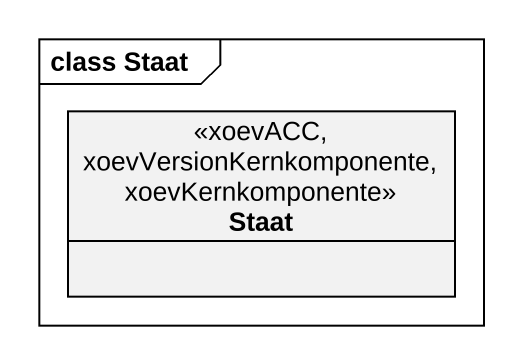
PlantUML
@startuml
mainframe class Staat
hide circle
hide empty members
class Staat <<xoevACC, xoevVersionKernkomponente, xoevKernkomponente>>
@enduml
